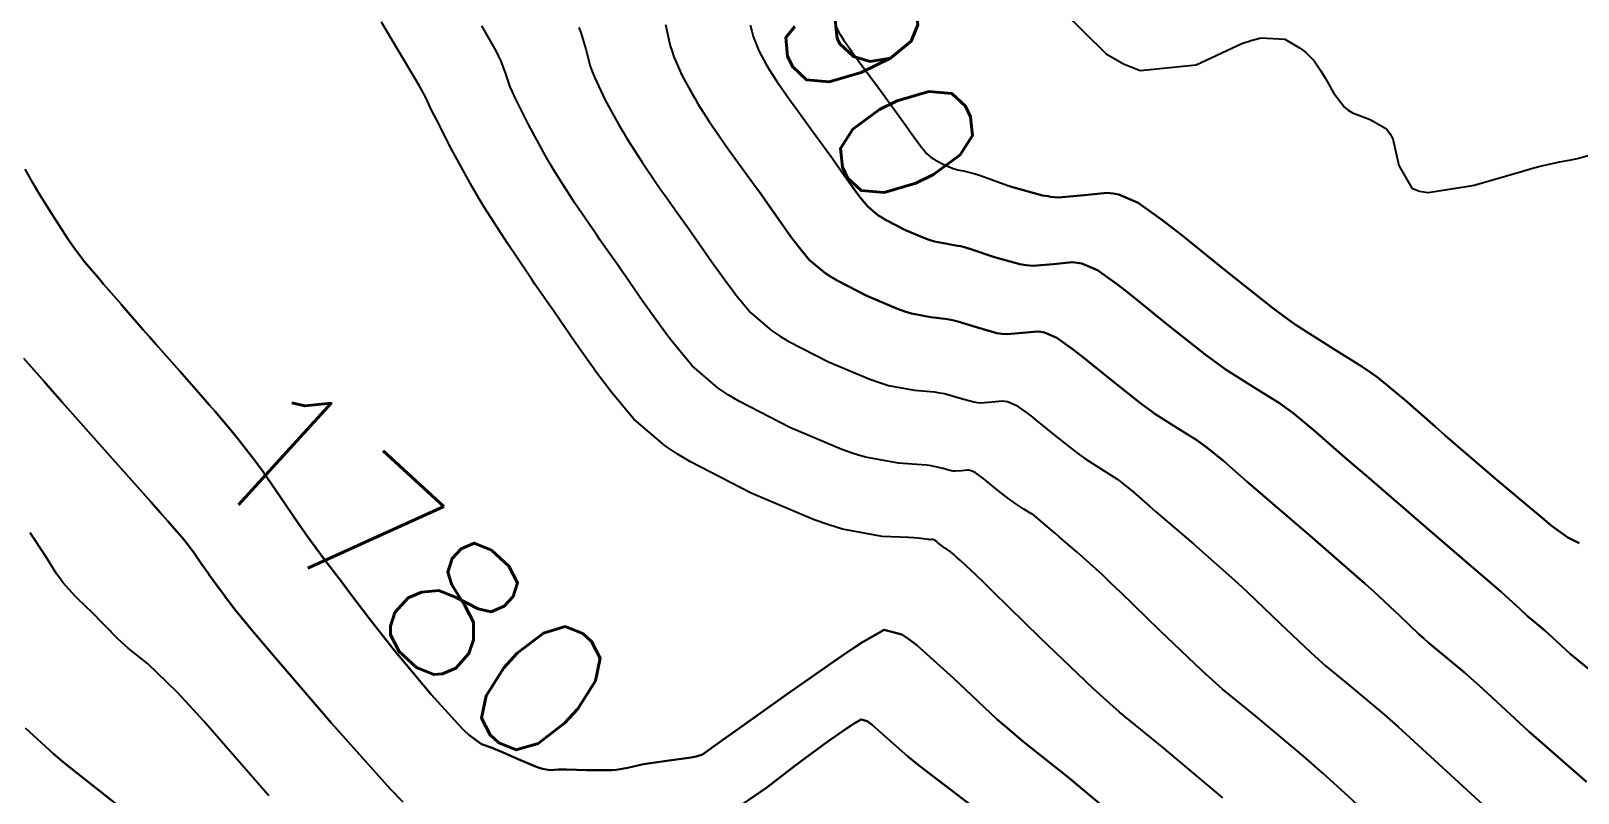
# Model space of a CAD drawing. Header units: metres. Extents: x 837476 to 838477, y 1189012 to 1191014.
# Drawn here: x 837876.64 to 837919.49, y 1189254.78 to 1189275.87 of the extents above; entities that cross this region are included whole.
import ezdxf

# ---------------------------------------------------------------- set-up
doc = ezdxf.new("R2010")
doc.units = ezdxf.units.M
doc.header["$LTSCALE"] = 0.3
doc.layers.add('COTAS 10', color=1, linetype='Continuous')
doc.layers.add('COTAS INT', color=252, linetype='Continuous')
doc.styles.get("Standard").update_dxf_attribs({"font": 'simplex.shx'})

msp = doc.modelspace()

# ---------------------------------------------------------------- linework, layer by layer
at = {"layer": 'COTAS 10'}
for points in [[(837896.564, 1189276.028), (837896.605, 1189275.867), (837896.647, 1189275.72), (837896.808, 1189275.304), (837896.984, 1189274.983), (837897.088, 1189274.807), (837897.289, 1189274.494), (837897.569, 1189274.092), (837897.672, 1189273.948), (837897.786, 1189273.79), (837898.287, 1189273.099), (837898.791, 1189272.409), (837898.906, 1189272.25), (837899.009, 1189272.105), (837899.295, 1189271.699), (837899.507, 1189271.403), (837899.564, 1189271.328), (837899.621, 1189271.254), (837899.82, 1189271.013), (837900.098, 1189270.776), (837900.204, 1189270.706), (837900.323, 1189270.634), (837900.86, 1189270.358), (837901.414, 1189270.124), (837901.544, 1189270.079), (837901.665, 1189270.041), (837902.016, 1189269.976), (837902.305, 1189269.929), (837902.391, 1189269.914), (837902.526, 1189269.878), (837902.675, 1189269.834), (837903.325, 1189269.61), (837904.026, 1189269.413), (837904.206, 1189269.386), (837904.381, 1189269.372), (837904.962, 1189269.42), (837905.48, 1189269.472), (837905.614, 1189269.459), (837905.744, 1189269.434), (837906.181, 1189269.247), (837906.733, 1189268.853), (837906.936, 1189268.697), (837907.16, 1189268.521), (837908.15, 1189267.718), (837909.201, 1189266.886), (837909.464, 1189266.692), (837909.715, 1189266.514), (837910.519, 1189266.001), (837911.217, 1189265.568), (837911.401, 1189265.44), (837911.58, 1189265.309), (837912.193, 1189264.807), (837913.023, 1189264.079), (837913.338, 1189263.806), (837913.691, 1189263.501), (837915.278, 1189262.141), (837916.791, 1189260.842), (837917.099, 1189260.575), (837917.357, 1189260.35), (837917.889, 1189259.873), (837918.09, 1189259.681), (837918.142, 1189259.635), (837918.191, 1189259.591), (837918.352, 1189259.461), (837918.583, 1189259.267), (837918.676, 1189259.184), (837918.782, 1189259.089), (837919.271, 1189258.638), (837920.237, 1189257.845)], [(837876.467, 1189272.045), (837876.674, 1189271.688), (837876.753, 1189271.556), (837876.843, 1189271.411), (837877.246, 1189270.765), (837877.666, 1189270.118), (837877.766, 1189269.971), (837877.859, 1189269.838), (837878.134, 1189269.475), (837878.429, 1189269.127), (837878.535, 1189269.003), (837878.651, 1189268.868), (837879.144, 1189268.3), (837878.651, 1189268.868), (837878.535, 1189269.003), (837878.429, 1189269.127), (837878.134, 1189269.475), (837877.859, 1189269.838), (837877.766, 1189269.971), (837877.666, 1189270.118), (837877.246, 1189270.765), (837876.843, 1189271.411), (837876.753, 1189271.556), (837876.734, 1189271.589)], [(837920.237, 1189257.845), (837919.271, 1189258.638), (837918.782, 1189259.089), (837918.676, 1189259.184), (837918.583, 1189259.267), (837918.352, 1189259.461), (837918.191, 1189259.591), (837918.142, 1189259.635), (837918.09, 1189259.681), (837917.889, 1189259.873), (837917.357, 1189260.35), (837917.099, 1189260.575), (837916.791, 1189260.842), (837915.278, 1189262.141), (837913.691, 1189263.501), (837913.338, 1189263.806), (837913.023, 1189264.079), (837912.193, 1189264.807), (837911.58, 1189265.309), (837911.401, 1189265.44), (837911.217, 1189265.568), (837910.519, 1189266.001), (837909.715, 1189266.514), (837909.464, 1189266.692), (837909.201, 1189266.886), (837908.15, 1189267.718), (837907.16, 1189268.521), (837906.936, 1189268.697), (837906.733, 1189268.853), (837906.181, 1189269.247), (837905.744, 1189269.434), (837905.614, 1189269.459), (837905.48, 1189269.472), (837904.962, 1189269.42), (837904.381, 1189269.372), (837904.206, 1189269.386), (837904.026, 1189269.413), (837903.325, 1189269.61), (837902.675, 1189269.834), (837902.526, 1189269.878), (837902.391, 1189269.914), (837902.305, 1189269.929), (837902.016, 1189269.976), (837901.665, 1189270.041), (837901.544, 1189270.079), (837901.414, 1189270.124), (837900.86, 1189270.358), (837900.323, 1189270.634), (837900.204, 1189270.706), (837900.098, 1189270.776), (837899.82, 1189271.013), (837899.621, 1189271.254), (837899.564, 1189271.328), (837899.507, 1189271.403), (837899.374, 1189271.589)], [(837907.425, 1189253.494), (837905.375, 1189255.213), (837904.087, 1189256.234), (837903.74, 1189256.529), (837903.396, 1189256.83), (837902.189, 1189257.961), (837901.176, 1189258.876), (837900.956, 1189259.04), (837900.761, 1189259.166), (837900.274, 1189259.301), (837899.669, 1189258.958), (837899.4, 1189258.783), (837899.087, 1189258.574), (837897.592, 1189257.529), (837896.147, 1189256.499), (837895.866, 1189256.298), (837895.637, 1189256.134), (837895.24, 1189255.848), (837895.062, 1189255.794), (837894.971, 1189255.776), (837894.862, 1189255.758), (837894.316, 1189255.681), (837893.735, 1189255.599), (837893.604, 1189255.577), (837893.486, 1189255.556), (837893.168, 1189255.481), (837892.849, 1189255.427), (837892.732, 1189255.418), (837892.602, 1189255.413), (837892.026, 1189255.417), (837891.472, 1189255.431), (837891.254, 1189255.431), (837891.023, 1189255.417), (837890.809, 1189255.449), (837890.719, 1189255.477), (837890.616, 1189255.514), (837890.134, 1189255.718), (837889.633, 1189255.94), (837889.518, 1189255.988), (837889.414, 1189256.03), (837889.121, 1189256.137), (837888.771, 1189256.39), (837888.629, 1189256.525), (837888.469, 1189256.688), (837887.729, 1189257.512), (837886.936, 1189258.452), (837886.741, 1189258.688), (837886.558, 1189258.914), (837885.986, 1189259.643), (837885.494, 1189260.292), (837885.361, 1189260.467), (837885.229, 1189260.641), (837884.764, 1189261.252), (837884.3, 1189261.88), (837884.169, 1189262.065), (837884.037, 1189262.254), (837883.549, 1189262.974), (837883.053, 1189263.695), (837882.915, 1189263.885), (837882.777, 1189264.07), (837882.276, 1189264.702), (837881.739, 1189265.339), (837881.578, 1189265.526), (837881.411, 1189265.719), (837880.762, 1189266.455), (837880.1, 1189267.203), (837879.924, 1189267.403), (837879.752, 1189267.599), (837879.157, 1189268.283), (837879.144, 1189268.3), (837879.157, 1189268.283), (837879.752, 1189267.599), (837879.924, 1189267.403), (837880.1, 1189267.203), (837880.762, 1189266.455), (837881.411, 1189265.719), (837881.578, 1189265.526), (837881.739, 1189265.339), (837882.276, 1189264.702), (837882.777, 1189264.07), (837882.915, 1189263.885), (837883.053, 1189263.695), (837883.549, 1189262.974), (837884.037, 1189262.254), (837884.169, 1189262.065), (837884.3, 1189261.88), (837884.764, 1189261.252), (837885.229, 1189260.641), (837885.361, 1189260.467), (837885.494, 1189260.292), (837885.986, 1189259.643), (837886.558, 1189258.914), (837886.741, 1189258.688), (837886.936, 1189258.452), (837887.729, 1189257.512), (837888.469, 1189256.688), (837888.629, 1189256.525), (837888.771, 1189256.39), (837889.121, 1189256.137), (837889.414, 1189256.03), (837889.518, 1189255.988), (837889.633, 1189255.94), (837890.134, 1189255.718), (837890.616, 1189255.514), (837890.719, 1189255.477), (837890.809, 1189255.449), (837891.023, 1189255.417), (837891.254, 1189255.431), (837891.472, 1189255.431), (837892.026, 1189255.417), (837892.602, 1189255.413), (837892.732, 1189255.418), (837892.849, 1189255.427), (837893.168, 1189255.481), (837893.486, 1189255.556), (837893.604, 1189255.577), (837893.735, 1189255.599), (837894.316, 1189255.681), (837894.862, 1189255.758), (837894.971, 1189255.776), (837895.062, 1189255.794), (837895.24, 1189255.848), (837895.637, 1189256.134), (837895.866, 1189256.298), (837896.147, 1189256.499), (837897.592, 1189257.529), (837899.087, 1189258.574), (837899.4, 1189258.783), (837899.669, 1189258.958), (837900.274, 1189259.301), (837900.761, 1189259.166), (837900.956, 1189259.04), (837901.176, 1189258.876), (837902.189, 1189257.961), (837903.396, 1189256.83), (837903.74, 1189256.529), (837904.087, 1189256.234), (837905.375, 1189255.213), (837907.425, 1189253.494)]]:
    msp.add_lwpolyline(points, dxfattribs=at)
at = {"layer": 'COTAS INT'}
for points in [[(837904.57, 1189277.061), (837906.42, 1189275.237), (837906.898, 1189274.958), (837907.362, 1189274.776), (837908.917, 1189274.933), (837910.181, 1189275.525), (837910.462, 1189275.618), (837910.713, 1189275.679), (837911.372, 1189275.643), (837911.779, 1189275.407), (837911.871, 1189275.342), (837911.954, 1189275.278), (837912.182, 1189275.046), (837912.367, 1189274.769), (837912.423, 1189274.677), (837912.482, 1189274.577), (837912.715, 1189274.156), (837913.021, 1189273.76), (837913.127, 1189273.676), (837913.242, 1189273.602), (837913.731, 1189273.425), (837914.186, 1189273.165), (837914.279, 1189273.038), (837914.358, 1189272.888), (837914.525, 1189272.149), (837914.891, 1189271.521), (837915.095, 1189271.442), (837915.343, 1189271.403), (837916.613, 1189271.603), (837917.926, 1189271.986), (837918.202, 1189272.062), (837918.441, 1189272.126), (837918.987, 1189272.251), (837919.294, 1189272.304), (837919.382, 1189272.323), (837919.471, 1189272.345), (837919.802, 1189272.437)], [(837888.289, 1189272.602), (837887.85, 1189273.458), (837887.766, 1189273.625), (837887.698, 1189273.762), (837887.585, 1189274.007), (837887.463, 1189274.237), (837887.389, 1189274.366), (837887.298, 1189274.522), (837886.822, 1189275.319), (837886.348, 1189276.116)], [(837909.656, 1189254.649), (837907.971, 1189256.062), (837906.794, 1189257.018), (837906.435, 1189257.333), (837906.061, 1189257.671), (837904.588, 1189259.074), (837903.298, 1189260.344), (837903.039, 1189260.597), (837902.823, 1189260.807), (837902.397, 1189261.211), (837902.269, 1189261.321), (837902.241, 1189261.345), (837902.216, 1189261.367), (837902.149, 1189261.426), (837902.1, 1189261.466), (837902.085, 1189261.477), (837902.07, 1189261.487), (837902.014, 1189261.522), (837901.949, 1189261.563), (837901.929, 1189261.578), (837901.908, 1189261.593), (837901.824, 1189261.66), (837901.744, 1189261.725), (837901.726, 1189261.739), (837901.71, 1189261.751), (837901.665, 1189261.783), (837901.63, 1189261.798), (837901.619, 1189261.8), (837901.609, 1189261.801), (837901.567, 1189261.797), (837901.52, 1189261.793), (837901.506, 1189261.794), (837901.492, 1189261.796), (837901.435, 1189261.812), (837901.212, 1189261.837), (837901.092, 1189261.844), (837900.948, 1189261.852), (837900.216, 1189261.883), (837899.115, 1189262.087), (837898.738, 1189262.204), (837898.329, 1189262.347), (837896.592, 1189263.08), (837894.912, 1189263.945), (837894.538, 1189264.17), (837894.205, 1189264.39), (837893.334, 1189265.131), (837892.711, 1189265.888), (837892.534, 1189266.117), (837892.355, 1189266.355), (837891.691, 1189267.282), (837891.138, 1189268.085), (837891.028, 1189268.243), (837890.938, 1189268.374), (837890.769, 1189268.617), (837890.599, 1189268.863), (837890.509, 1189268.997), (837890.4, 1189269.158), (837889.847, 1189269.978), (837889.196, 1189270.991), (837889.026, 1189271.275), (837888.859, 1189271.56), (837888.289, 1189272.602), (837887.85, 1189273.458), (837887.766, 1189273.625), (837887.698, 1189273.762), (837887.585, 1189274.007), (837887.463, 1189274.237), (837887.389, 1189274.366), (837887.298, 1189274.522), (837886.822, 1189275.319), (837886.348, 1189276.116)], [(837915.824, 1189252.206), (837913.028, 1189254.783), (837912.422, 1189255.329), (837911.888, 1189255.803), (837910.566, 1189256.912), (837909.644, 1189257.661), (837909.362, 1189257.908), (837909.068, 1189258.173), (837907.913, 1189259.274), (837906.813, 1189260.345), (837906.554, 1189260.591), (837906.315, 1189260.816), (837905.617, 1189261.444), (837905.125, 1189261.866), (837905.015, 1189261.96), (837904.917, 1189262.045), (837904.66, 1189262.271), (837904.47, 1189262.427), (837904.414, 1189262.468), (837904.357, 1189262.507), (837904.141, 1189262.642), (837903.891, 1189262.801), (837903.813, 1189262.856), (837903.731, 1189262.916), (837903.405, 1189263.175), (837903.098, 1189263.424), (837903.028, 1189263.478), (837902.966, 1189263.527), (837902.794, 1189263.649), (837902.658, 1189263.707), (837902.618, 1189263.715), (837902.576, 1189263.719), (837902.416, 1189263.703), (837902.235, 1189263.688), (837902.181, 1189263.692), (837902.125, 1189263.701), (837901.908, 1189263.762), (837901.578, 1189263.836), (837901.451, 1189263.853), (837901.308, 1189263.868), (837900.666, 1189263.907), (837899.752, 1189264.076), (837899.44, 1189264.173), (837899.101, 1189264.291), (837897.659, 1189264.9), (837896.264, 1189265.617), (837895.955, 1189265.804), (837895.678, 1189265.986), (837894.956, 1189266.602), (837894.439, 1189267.23), (837894.292, 1189267.42), (837894.143, 1189267.617), (837893.592, 1189268.387), (837893.106, 1189269.09), (837892.998, 1189269.245), (837892.901, 1189269.383), (837892.648, 1189269.737), (837892.396, 1189270.095), (837892.3, 1189270.234), (837892.192, 1189270.392), (837891.707, 1189271.107), (837891.169, 1189271.945), (837891.028, 1189272.18), (837890.89, 1189272.416), (837890.419, 1189273.278), (837890.05, 1189274.023), (837889.976, 1189274.185), (837889.914, 1189274.329), (837889.795, 1189274.687), (837889.668, 1189275.032), (837889.602, 1189275.168), (837889.523, 1189275.32), (837889.126, 1189276.014)], [(837891.816, 1189275.97), (837891.874, 1189275.827), (837892.005, 1189275.367), (837892.131, 1189274.895), (837892.186, 1189274.746), (837892.249, 1189274.589), (837892.549, 1189273.953), (837892.921, 1189273.271), (837893.031, 1189273.085), (837893.142, 1189272.899), (837893.568, 1189272.236), (837893.984, 1189271.625), (837894.09, 1189271.472), (837894.193, 1189271.326), (837894.528, 1189270.858), (837894.864, 1189270.391), (837894.967, 1189270.247), (837895.074, 1189270.095), (837895.493, 1189269.491), (837895.931, 1189268.879), (837896.049, 1189268.722), (837896.166, 1189268.571), (837896.577, 1189268.072), (837897.151, 1189267.583), (837897.371, 1189267.438), (837897.617, 1189267.29), (837898.726, 1189266.719), (837899.872, 1189266.236), (837900.141, 1189266.141), (837900.39, 1189266.064), (837901.116, 1189265.93), (837901.669, 1189265.883), (837901.809, 1189265.861), (837901.943, 1189265.835), (837902.38, 1189265.711), (837902.759, 1189265.605), (837902.856, 1189265.59), (837902.951, 1189265.582), (837903.265, 1189265.609), (837903.544, 1189265.636), (837903.617, 1189265.629), (837903.687, 1189265.616), (837903.923, 1189265.515), (837904.221, 1189265.302), (837904.331, 1189265.218), (837904.452, 1189265.123), (837904.987, 1189264.689), (837905.555, 1189264.24), (837905.697, 1189264.135), (837905.832, 1189264.038), (837906.267, 1189263.761), (837906.644, 1189263.527), (837906.743, 1189263.458), (837906.84, 1189263.388), (837907.171, 1189263.116), (837907.619, 1189262.723), (837907.79, 1189262.576), (837907.98, 1189262.411), (837908.837, 1189261.676), (837909.807, 1189260.824), (837910.069, 1189260.586), (837910.328, 1189260.347), (837911.238, 1189259.474), (837912.076, 1189258.676), (837912.288, 1189258.484), (837912.493, 1189258.304), (837913.161, 1189257.761), (837914.12, 1189256.958), (837914.507, 1189256.614), (837914.946, 1189256.218), (837916.973, 1189254.35)], [(837894.215, 1189276.046), (837894.348, 1189275.462), (837894.396, 1189275.306), (837894.448, 1189275.154), (837894.678, 1189274.629), (837894.953, 1189274.127), (837895.033, 1189273.99), (837895.115, 1189273.853), (837895.428, 1189273.365), (837895.777, 1189272.859), (837895.881, 1189272.71), (837895.989, 1189272.558), (837896.408, 1189271.979), (837896.828, 1189271.4), (837896.936, 1189271.248), (837897.041, 1189271.1), (837897.394, 1189270.595), (837897.719, 1189270.141), (837897.807, 1189270.025), (837897.894, 1189269.913), (837898.198, 1189269.542), (837898.625, 1189269.18), (837898.788, 1189269.072), (837898.97, 1189268.962), (837899.793, 1189268.539), (837900.643, 1189268.18), (837900.843, 1189268.11), (837901.027, 1189268.053), (837901.566, 1189267.953), (837902.03, 1189267.898), (837902.167, 1189267.87), (837902.309, 1189267.835), (837902.853, 1189267.661), (837903.392, 1189267.509), (837903.531, 1189267.488), (837903.666, 1189267.477), (837904.114, 1189267.515), (837904.512, 1189267.554), (837904.615, 1189267.544), (837904.715, 1189267.525), (837905.052, 1189267.381), (837905.477, 1189267.077), (837905.633, 1189266.957), (837905.806, 1189266.822), (837906.568, 1189266.203), (837907.378, 1189265.563), (837907.58, 1189265.413), (837907.773, 1189265.276), (837908.393, 1189264.881), (837908.931, 1189264.548), (837909.072, 1189264.449), (837909.21, 1189264.348), (837909.682, 1189263.962), (837910.321, 1189263.401), (837910.564, 1189263.191), (837910.836, 1189262.956), (837912.057, 1189261.909), (837913.299, 1189260.833), (837913.584, 1189260.581), (837913.842, 1189260.348), (837914.563, 1189259.673), (837915.083, 1189259.178), (837915.215, 1189259.059), (837915.342, 1189258.948), (837915.757, 1189258.611), (837916.351, 1189258.112), (837916.591, 1189257.899), (837916.864, 1189257.653), (837918.122, 1189256.494), (837919.721, 1189255.092)], [(837898.938, 1189275.98), (837899.015, 1189275.838), (837899.038, 1189275.8), (837899.061, 1189275.761), (837899.149, 1189275.624), (837899.361, 1189275.326), (837899.463, 1189275.186), (837899.582, 1189275.021), (837900.167, 1189274.22), (837900.754, 1189273.417), (837900.875, 1189273.251), (837900.977, 1189273.11), (837901.197, 1189272.804), (837901.295, 1189272.666), (837901.322, 1189272.63), (837901.348, 1189272.596), (837901.441, 1189272.483), (837901.571, 1189272.373), (837901.621, 1189272.34), (837901.676, 1189272.307), (837901.927, 1189272.178), (837902.185, 1189272.069), (837902.246, 1189272.047), (837902.302, 1189272.03), (837902.466, 1189272), (837902.751, 1189271.929), (837902.884, 1189271.886), (837903.04, 1189271.834), (837903.797, 1189271.559), (837904.659, 1189271.317), (837904.811, 1189271.295), (837904.881, 1189271.284), (837905.096, 1189271.266), (837905.811, 1189271.326), (837906.447, 1189271.389), (837906.612, 1189271.373), (837906.772, 1189271.343), (837907.31, 1189271.113), (837907.989, 1189270.628), (837908.239, 1189270.436), (837908.514, 1189270.22), (837909.731, 1189269.232), (837911.024, 1189268.209), (837911.348, 1189267.971), (837911.656, 1189267.751), (837912.646, 1189267.12), (837913.504, 1189266.588), (837913.73, 1189266.431), (837913.951, 1189266.27), (837914.704, 1189265.652), (837915.533, 1189264.921), (837915.801, 1189264.688), (837916.085, 1189264.441), (837917.251, 1189263.439), (837918.326, 1189262.534), (837918.553, 1189262.348), (837918.749, 1189262.19), (837919.205, 1189261.854), (837919.524, 1189261.697)], [(837909.656, 1189254.649), (837907.971, 1189256.062), (837906.794, 1189257.018), (837906.435, 1189257.333), (837906.061, 1189257.671), (837904.588, 1189259.074), (837903.298, 1189260.344), (837903.039, 1189260.597), (837902.823, 1189260.807), (837902.397, 1189261.211), (837902.269, 1189261.321), (837902.241, 1189261.345), (837902.216, 1189261.367), (837902.149, 1189261.426), (837902.1, 1189261.466), (837902.085, 1189261.477), (837902.07, 1189261.487), (837902.014, 1189261.522), (837901.949, 1189261.563), (837901.929, 1189261.578), (837901.908, 1189261.593), (837901.824, 1189261.66), (837901.744, 1189261.725), (837901.726, 1189261.739), (837901.71, 1189261.751), (837901.665, 1189261.783), (837901.63, 1189261.798), (837901.619, 1189261.8), (837901.609, 1189261.801), (837901.567, 1189261.797), (837901.52, 1189261.793), (837901.506, 1189261.794), (837901.492, 1189261.796), (837901.435, 1189261.812), (837901.212, 1189261.837), (837901.092, 1189261.844), (837900.948, 1189261.852), (837900.216, 1189261.883), (837899.115, 1189262.087), (837898.738, 1189262.204), (837898.329, 1189262.347), (837896.592, 1189263.08), (837894.912, 1189263.945), (837894.538, 1189264.17), (837894.205, 1189264.39), (837893.334, 1189265.131), (837892.711, 1189265.888), (837892.534, 1189266.117), (837892.355, 1189266.355), (837891.691, 1189267.282), (837891.138, 1189268.085), (837891.028, 1189268.243), (837890.938, 1189268.374), (837890.769, 1189268.617), (837890.599, 1189268.863), (837890.509, 1189268.997), (837890.4, 1189269.158), (837889.847, 1189269.978), (837889.196, 1189270.991), (837889.026, 1189271.275), (837888.859, 1189271.56), (837888.843, 1189271.589)], [(837915.824, 1189252.206), (837913.028, 1189254.783), (837912.422, 1189255.329), (837911.888, 1189255.803), (837910.566, 1189256.912), (837909.644, 1189257.661), (837909.362, 1189257.908), (837909.068, 1189258.173), (837907.913, 1189259.274), (837906.813, 1189260.345), (837906.554, 1189260.591), (837906.315, 1189260.816), (837905.617, 1189261.444), (837905.125, 1189261.866), (837905.015, 1189261.96), (837904.917, 1189262.045), (837904.66, 1189262.271), (837904.47, 1189262.427), (837904.414, 1189262.468), (837904.357, 1189262.507), (837904.141, 1189262.642), (837903.891, 1189262.801), (837903.813, 1189262.856), (837903.731, 1189262.916), (837903.405, 1189263.175), (837903.098, 1189263.424), (837903.028, 1189263.478), (837902.966, 1189263.527), (837902.794, 1189263.649), (837902.658, 1189263.707), (837902.618, 1189263.715), (837902.576, 1189263.719), (837902.416, 1189263.703), (837902.235, 1189263.688), (837902.181, 1189263.692), (837902.125, 1189263.701), (837901.908, 1189263.762), (837901.578, 1189263.836), (837901.451, 1189263.853), (837901.308, 1189263.868), (837900.666, 1189263.907), (837899.752, 1189264.076), (837899.44, 1189264.173), (837899.101, 1189264.291), (837897.659, 1189264.9), (837896.264, 1189265.617), (837895.955, 1189265.804), (837895.678, 1189265.986), (837894.956, 1189266.602), (837894.439, 1189267.23), (837894.292, 1189267.42), (837894.143, 1189267.617), (837893.592, 1189268.387), (837893.106, 1189269.09), (837892.998, 1189269.245), (837892.901, 1189269.383), (837892.648, 1189269.737), (837892.396, 1189270.095), (837892.3, 1189270.234), (837892.192, 1189270.392), (837891.707, 1189271.107), (837891.398, 1189271.589)], [(837894.009, 1189271.589), (837894.09, 1189271.472), (837894.193, 1189271.326), (837894.528, 1189270.858), (837894.864, 1189270.391), (837894.967, 1189270.247), (837895.074, 1189270.095), (837895.493, 1189269.491), (837895.931, 1189268.879), (837896.049, 1189268.722), (837896.166, 1189268.571), (837896.577, 1189268.072), (837897.151, 1189267.583), (837897.371, 1189267.438), (837897.617, 1189267.29), (837898.726, 1189266.719), (837899.872, 1189266.236), (837900.141, 1189266.141), (837900.39, 1189266.064), (837901.116, 1189265.93), (837901.669, 1189265.883), (837901.809, 1189265.861), (837901.943, 1189265.835), (837902.38, 1189265.711), (837902.759, 1189265.605), (837902.856, 1189265.59), (837902.951, 1189265.582), (837903.265, 1189265.609), (837903.544, 1189265.636), (837903.617, 1189265.629), (837903.687, 1189265.616), (837903.923, 1189265.515), (837904.221, 1189265.302), (837904.331, 1189265.218), (837904.452, 1189265.123), (837904.987, 1189264.689), (837905.555, 1189264.24), (837905.697, 1189264.135), (837905.832, 1189264.038), (837906.267, 1189263.761), (837906.644, 1189263.527), (837906.743, 1189263.458), (837906.84, 1189263.388), (837907.171, 1189263.116), (837907.619, 1189262.723), (837907.79, 1189262.576), (837907.98, 1189262.411), (837908.837, 1189261.676), (837909.807, 1189260.824), (837910.069, 1189260.586), (837910.328, 1189260.347), (837911.238, 1189259.474), (837912.076, 1189258.676), (837912.288, 1189258.484), (837912.493, 1189258.304), (837913.161, 1189257.761), (837914.12, 1189256.958), (837914.507, 1189256.614), (837914.946, 1189256.218), (837916.973, 1189254.35)], [(837919.721, 1189255.092), (837918.122, 1189256.494), (837916.864, 1189257.653), (837916.591, 1189257.899), (837916.351, 1189258.112), (837915.757, 1189258.611), (837915.342, 1189258.948), (837915.215, 1189259.059), (837915.083, 1189259.178), (837914.563, 1189259.673), (837913.842, 1189260.348), (837913.584, 1189260.581), (837913.299, 1189260.833), (837912.057, 1189261.909), (837910.836, 1189262.956), (837910.564, 1189263.191), (837910.321, 1189263.401), (837909.682, 1189263.962), (837909.21, 1189264.348), (837909.072, 1189264.449), (837908.931, 1189264.548), (837908.393, 1189264.881), (837907.773, 1189265.276), (837907.58, 1189265.413), (837907.378, 1189265.563), (837906.568, 1189266.203), (837905.806, 1189266.822), (837905.633, 1189266.957), (837905.477, 1189267.077), (837905.052, 1189267.381), (837904.715, 1189267.525), (837904.615, 1189267.544), (837904.512, 1189267.554), (837904.114, 1189267.515), (837903.666, 1189267.477), (837903.531, 1189267.488), (837903.392, 1189267.509), (837902.853, 1189267.661), (837902.309, 1189267.835), (837902.167, 1189267.87), (837902.03, 1189267.898), (837901.566, 1189267.953), (837901.027, 1189268.053), (837900.843, 1189268.11), (837900.643, 1189268.18), (837899.793, 1189268.539), (837898.97, 1189268.962), (837898.788, 1189269.072), (837898.625, 1189269.18), (837898.198, 1189269.542), (837897.894, 1189269.913), (837897.807, 1189270.025), (837897.719, 1189270.141), (837897.394, 1189270.595), (837897.041, 1189271.1), (837896.936, 1189271.248), (837896.828, 1189271.4), (837896.691, 1189271.589)], [(837919.524, 1189261.697), (837919.205, 1189261.854), (837918.749, 1189262.19), (837918.553, 1189262.348), (837918.326, 1189262.534), (837917.251, 1189263.439), (837916.085, 1189264.441), (837915.801, 1189264.688), (837915.533, 1189264.921), (837914.704, 1189265.652), (837913.951, 1189266.27), (837913.73, 1189266.431), (837913.504, 1189266.588), (837912.646, 1189267.12), (837911.656, 1189267.751), (837911.348, 1189267.971), (837911.024, 1189268.209), (837909.731, 1189269.232), (837908.514, 1189270.22), (837908.239, 1189270.436), (837907.989, 1189270.628), (837907.31, 1189271.113), (837906.772, 1189271.343), (837906.612, 1189271.373), (837906.447, 1189271.389), (837905.811, 1189271.326), (837905.096, 1189271.266), (837904.881, 1189271.284), (837904.811, 1189271.295), (837904.659, 1189271.317), (837903.797, 1189271.559), (837903.716, 1189271.589)], [(837914.852, 1189271.589), (837914.891, 1189271.521), (837915.095, 1189271.442), (837915.343, 1189271.403), (837916.521, 1189271.589)], [(837886.94, 1189254.542), (837886.587, 1189254.901), (837884.962, 1189256.712), (837883.396, 1189258.543), (837883.081, 1189258.914), (837882.817, 1189259.226), (837882.291, 1189259.863), (837882.103, 1189260.112), (837882.052, 1189260.179), (837882.001, 1189260.245), (837881.823, 1189260.479), (837881.646, 1189260.72), (837881.595, 1189260.79), (837881.545, 1189260.863), (837881.358, 1189261.138), (837881.168, 1189261.414), (837881.115, 1189261.487), (837881.063, 1189261.558), (837880.871, 1189261.8), (837880.43, 1189262.308), (837880.219, 1189262.547), (837879.971, 1189262.828), (837878.754, 1189264.199), (837877.507, 1189265.601), (837877.239, 1189265.903), (837877.006, 1189266.167), (837876.442, 1189266.81)], [(837876.442, 1189266.81), (837877.006, 1189266.167), (837877.239, 1189265.903), (837877.507, 1189265.601), (837878.754, 1189264.199), (837879.971, 1189262.828), (837880.219, 1189262.547), (837880.43, 1189262.308), (837880.871, 1189261.8), (837881.063, 1189261.558), (837881.115, 1189261.487), (837881.168, 1189261.414), (837881.358, 1189261.138), (837881.545, 1189260.863), (837881.595, 1189260.79), (837881.646, 1189260.72), (837881.823, 1189260.479), (837882.001, 1189260.245), (837882.052, 1189260.179), (837882.103, 1189260.112), (837882.291, 1189259.863), (837882.817, 1189259.226), (837883.081, 1189258.914), (837883.396, 1189258.543), (837884.962, 1189256.712), (837886.587, 1189254.901), (837886.94, 1189254.542)], [(837883.229, 1189254.706), (837881.419, 1189256.776), (837881.03, 1189257.204), (837880.69, 1189257.57), (837879.864, 1189258.37), (837879.427, 1189258.714), (837879.332, 1189258.792), (837879.247, 1189258.863), (837879.034, 1189259.059), (837878.882, 1189259.219), (837878.836, 1189259.267), (837878.787, 1189259.317), (837878.598, 1189259.512), (837878.364, 1189259.747), (837878.288, 1189259.822), (837878.208, 1189259.902), (837877.874, 1189260.225), (837877.527, 1189260.608), (837877.437, 1189260.725), (837877.349, 1189260.848), (837877.056, 1189261.33), (837876.618, 1189261.987)], [(837883.229, 1189254.706), (837881.419, 1189256.776), (837881.03, 1189257.204), (837880.69, 1189257.57), (837879.864, 1189258.37), (837879.427, 1189258.714), (837879.332, 1189258.792), (837879.247, 1189258.863), (837879.034, 1189259.059), (837878.882, 1189259.219), (837878.836, 1189259.267), (837878.787, 1189259.317), (837878.598, 1189259.512), (837878.364, 1189259.747), (837878.288, 1189259.822), (837878.208, 1189259.902), (837877.874, 1189260.225), (837877.527, 1189260.608), (837877.437, 1189260.725), (837877.349, 1189260.848), (837877.056, 1189261.33), (837876.618, 1189261.987)], [(837902.78, 1189254.363), (837901.457, 1189255.375), (837901.169, 1189255.602), (837900.916, 1189255.807), (837900.288, 1189256.355), (837899.942, 1189256.668), (837899.866, 1189256.724), (837899.8, 1189256.767), (837899.633, 1189256.813), (837899.426, 1189256.696), (837899.334, 1189256.636), (837899.227, 1189256.565), (837898.716, 1189256.207), (837898.085, 1189255.748), (837897.902, 1189255.612), (837897.717, 1189255.472), (837897.019, 1189254.934), (837896.347, 1189254.47)], [(837896.347, 1189254.47), (837897.019, 1189254.934), (837897.717, 1189255.472), (837897.902, 1189255.612), (837898.085, 1189255.748), (837898.716, 1189256.207), (837899.227, 1189256.565), (837899.334, 1189256.636), (837899.426, 1189256.696), (837899.633, 1189256.813), (837899.8, 1189256.767), (837899.866, 1189256.724), (837899.942, 1189256.668), (837900.288, 1189256.355), (837900.916, 1189255.807), (837901.169, 1189255.602), (837901.457, 1189255.375), (837902.78, 1189254.363)], [(837876.493, 1189256.582), (837877.266, 1189255.871), (837877.573, 1189255.613), (837877.919, 1189255.329), (837879.507, 1189254.081)], [(837879.507, 1189254.081), (837877.919, 1189255.329), (837877.573, 1189255.613), (837877.266, 1189255.871), (837876.493, 1189256.582)]]:
    msp.add_lwpolyline(points, dxfattribs=at)

# ---------------------------------------------------------------- texts
at = {"layer": 'COTAS 10', "char_height": 3.8, "attachment_point": 7}
for s, insert, rotation in [('1790', (837894.135, 1189282.176), 296.3016), ('1790', (837894.135, 1189282.176), 296.3016), ('1780', (837881.065, 1189263.97), 317.5745), ('1780', (837881.065, 1189263.97), 317.5745)]:
    msp.add_mtext(s, dxfattribs=dict(at, insert=insert, rotation=rotation))

doc.saveas('drawing.dxf')
